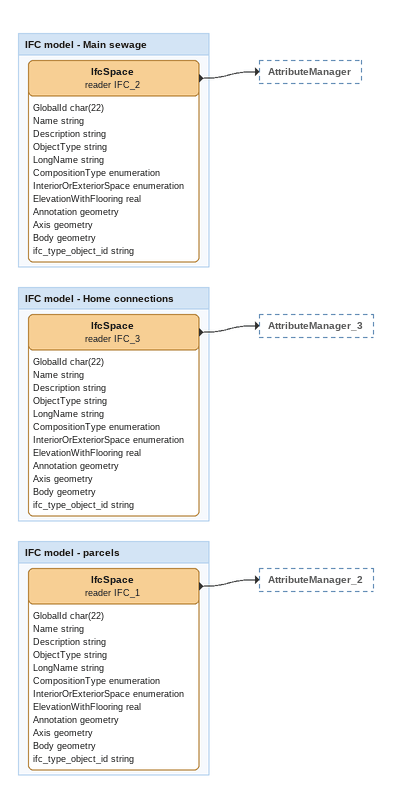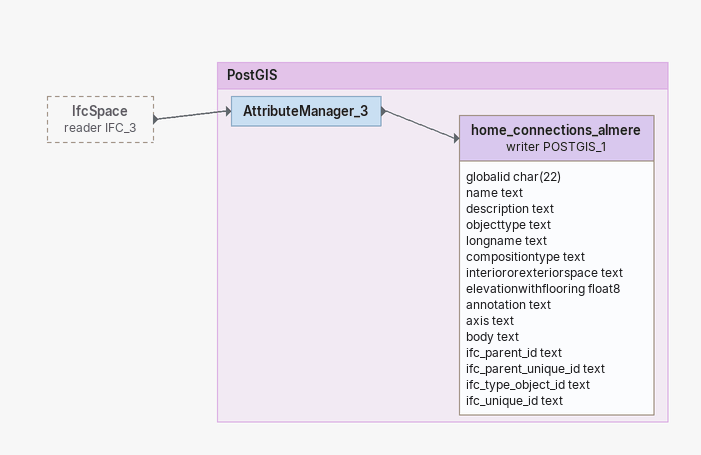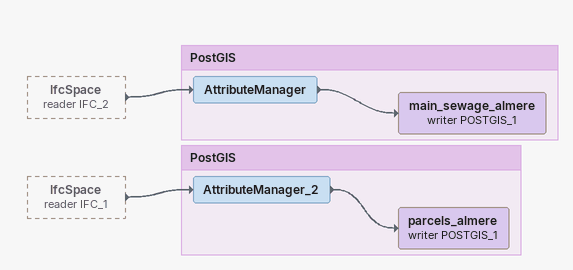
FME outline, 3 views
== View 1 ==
Bookmark: IFC model - Main sewage
IfcSpace (reader IFC_2)
    attributes: GlobalId char(22), Name string, Description string, ObjectType string, LongName string, CompositionType enumeration, InteriorOrExteriorSpace enumeration, ElevationWithFlooring real, Annotation geometry, Axis geometry, Body geometry, ifc_type_object_id string
    -> AttributeManager

Bookmark: IFC model - Home connections
IfcSpace (reader IFC_3)
    attributes: GlobalId char(22), Name string, Description string, ObjectType string, LongName string, CompositionType enumeration, InteriorOrExteriorSpace enumeration, ElevationWithFlooring real, Annotation geometry, Axis geometry, Body geometry, ifc_type_object_id string
    -> AttributeManager_3

Bookmark: IFC model - parcels
IfcSpace (reader IFC_1)
    attributes: GlobalId char(22), Name string, Description string, ObjectType string, LongName string, CompositionType enumeration, InteriorOrExteriorSpace enumeration, ElevationWithFlooring real, Annotation geometry, Axis geometry, Body geometry, ifc_type_object_id string
    -> AttributeManager_2

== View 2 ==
IfcSpace (reader IFC_3) [outside]
    -> AttributeManager_3

Bookmark: PostGIS
AttributeManager_3
    -> home_connections_almere (writer POSTGIS_1)
home_connections_almere (writer POSTGIS_1)
    attributes: globalid char(22), name text, description text, objecttype text, longname text, compositiontype text, interiororexteriorspace text, elevationwithflooring float8, annotation text, axis text, body text, ifc_parent_id text, ifc_parent_unique_id text, ifc_type_object_id text, ifc_unique_id text

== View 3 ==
IfcSpace (reader IFC_2) [outside]
    -> AttributeManager
IfcSpace (reader IFC_1) [outside]
    -> AttributeManager_2

Bookmark: PostGIS
AttributeManager
    -> main_sewage_almere (writer POSTGIS_1)
main_sewage_almere (writer POSTGIS_1)

Bookmark: PostGIS
AttributeManager_2
    -> parcels_almere (writer POSTGIS_1)
parcels_almere (writer POSTGIS_1)
